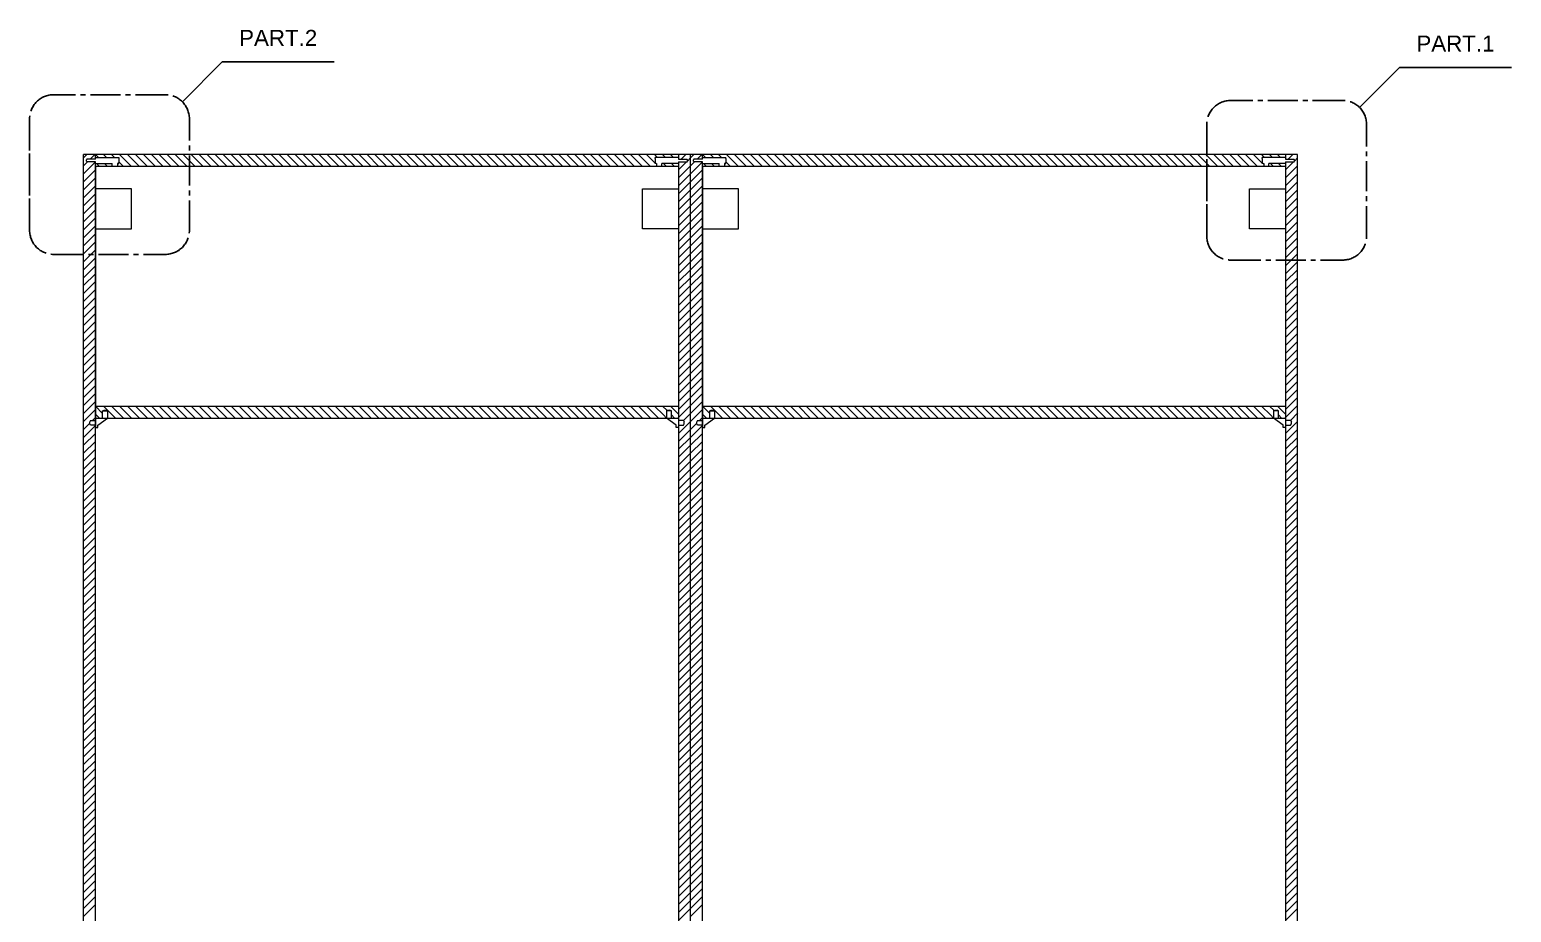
# Model space of a CAD drawing. Header units: millimetres. Extents: x -1335 to 2991, y -7 to 1980.
# Drawn here: x -817.8 to -632.3, y 1627.9 to 1738.5 of the extents above; entities that cross this region are included whole.
import ezdxf
from ezdxf.enums import TextEntityAlignment as Align

# ---------------------------------------------------------------- set-up
doc = ezdxf.new("R2010")
doc.units = ezdxf.units.MM
doc.linetypes.add('CENTER2', pattern=[1.125, 0.75, -0.125, 0.125, -0.125])
doc.layers.get('0').update_dxf_attribs({"color": 8})
doc.layers.add('A-SECT A-MCUT', color=7, linetype='Continuous', lineweight=35)
doc.layers.add('Campiture', color=1, linetype='Continuous')
doc.layers.add('Incastri', color=4, linetype='Continuous')
doc.styles.add('ARIAL', font='Arial.ttf')

msp = doc.modelspace()

# ---------------------------------------------------------------- linework, layer by layer
for p, q in [((-811.07, 1521.61), (-811.07, 1722.81)), ((-735.07, 1722.81), (-811.07, 1722.81)), ((-809.57, 1722.22), (-809.57, 1722.81)), ((-809.57, 1674.38), (-809.57, 1721.89)), ((-736.57, 1722.81), (-736.57, 1722.22)), ((-736.57, 1722.81), (-736.57, 1722.43)), ((-736.57, 1721.89), (-736.57, 1551.1)), ((-659.07, 1722.81), (-735.07, 1722.81)), ((-735.07, 1527.61), (-735.07, 1722.81)), ((-733.57, 1722.22), (-733.57, 1722.81)), ((-733.57, 1674.38), (-733.57, 1721.89)), ((-660.57, 1722.81), (-660.57, 1722.22)), ((-660.57, 1722.81), (-660.57, 1722.43)), ((-660.57, 1721.89), (-660.57, 1551.5)), ((-659.07, 1527.61), (-659.07, 1722.81)), ((-659.07, 1527.61), (-659.07, 1722.81)), ((-809.57, 1721.31), (-809.57, 1691.31)), ((-736.57, 1721.31), (-809.57, 1721.31)), ((-738.67, 1721.33), (-738.67, 1721.31)), ((-660.57, 1721.31), (-733.57, 1721.31)), ((-733.57, 1721.31), (-733.57, 1691.31)), ((-662.67, 1721.33), (-662.67, 1721.31)), ((-660.57, 1721.31), (-660.57, 1718.51)), ((-809.57, 1691.31), (-809.57, 1689.81)), ((-809.57, 1691.31), (-736.57, 1691.31)), ((-733.57, 1691.31), (-733.57, 1689.81)), ((-733.57, 1691.31), (-660.57, 1691.31)), ((-809.57, 1689.81), (-809.57, 1688.61)), ((-809.57, 1689.81), (-736.57, 1689.81)), ((-736.57, 1689.81), (-736.57, 1688.61)), ((-733.57, 1689.81), (-733.57, 1688.61)), ((-733.57, 1689.81), (-660.57, 1689.81)), ((-660.57, 1689.81), (-660.57, 1688.61)), ((-809.57, 1672.88), (-809.57, 1674.38)), ((-733.57, 1672.88), (-733.57, 1674.38)), ((-809.57, 1625.96), (-809.57, 1672.88)), ((-733.57, 1625.96), (-733.57, 1672.88))]:
    msp.add_line(p, q)
at = {"color": 175, "linetype": 'Continuous'}
for p, q in [((-806.82, 1721.63), (-806.77, 1721.69)), ((-736.57, 1721.89), (-736.56, 1721.89)), ((-660.57, 1721.89), (-660.56, 1721.89)), ((-738.07, 1689.81), (-738.45, 1690.19)), ((-662.07, 1689.81), (-662.45, 1690.19)), ((-736.65, 1689.81), (-736.57, 1689.89)), ((-736.57, 1688.89), (-736.55, 1688.91)), ((-660.65, 1689.81), (-660.57, 1689.89)), ((-660.57, 1688.89), (-660.55, 1688.91))]:
    msp.add_line(p, q, dxfattribs=at)
at = {"layer": 'A-SECT A-MCUT'}
for p, q in [((-793.69, 1734.43), (-798.69, 1729.43)), ((-793.69, 1734.43), (-779.69, 1734.43)), ((-646.3, 1733.72), (-651.3, 1728.72)), ((-646.3, 1733.72), (-632.3, 1733.72))]:
    msp.add_line(p, q, dxfattribs=at)
at = {"layer": 'A-SECT A-MCUT', "linetype": 'CENTER2', "ltscale": 5}
for points in [[(-817.81, 1713.31, 0.414214), (-814.81, 1710.31), (-800.81, 1710.31, 0.414214), (-797.81, 1713.31), (-797.81, 1727.31, 0.414214), (-800.81, 1730.31), (-814.81, 1730.31, 0.414214), (-817.81, 1727.31), (-817.81, 1713.31), (-817.81, 1727.31)], [(-670.43, 1712.59, 0.414214), (-667.43, 1709.59), (-653.43, 1709.59, 0.414214), (-650.43, 1712.59), (-650.43, 1726.59, 0.414214), (-653.43, 1729.59), (-667.43, 1729.59, 0.414214), (-670.43, 1726.59), (-670.43, 1712.59), (-670.43, 1726.59)]]:
    msp.add_lwpolyline(points, format="xyb", dxfattribs=at)
at = {"layer": 'Campiture', "linetype": 'Continuous'}
for p, q in [((-811.07, 1722.39), (-810.65, 1722.81)), ((-811.07, 1721.39), (-810.56, 1721.89)), ((-811.07, 1720.39), (-809.57, 1721.89)), ((-810.23, 1722.22), (-809.65, 1722.81)), ((-809.19, 1722.43), (-809.57, 1722.81)), ((-809.07, 1721.31), (-809.45, 1721.69)), ((-808.19, 1722.43), (-808.57, 1722.81)), ((-808.07, 1721.31), (-808.45, 1721.69)), ((-807.19, 1722.43), (-807.57, 1722.81)), ((-806.07, 1721.31), (-806.65, 1721.88)), ((-805.07, 1721.31), (-806.57, 1722.81)), ((-804.07, 1721.31), (-805.57, 1722.81)), ((-803.07, 1721.31), (-804.57, 1722.81)), ((-802.07, 1721.31), (-803.57, 1722.81)), ((-801.07, 1721.31), (-802.57, 1722.81)), ((-800.07, 1721.31), (-801.57, 1722.81)), ((-799.07, 1721.31), (-800.57, 1722.81)), ((-798.07, 1721.31), (-799.57, 1722.81)), ((-797.07, 1721.31), (-798.57, 1722.81)), ((-796.07, 1721.31), (-797.57, 1722.81)), ((-795.07, 1721.31), (-796.57, 1722.81)), ((-794.07, 1721.31), (-795.57, 1722.81)), ((-793.07, 1721.31), (-794.57, 1722.81)), ((-792.07, 1721.31), (-793.57, 1722.81)), ((-791.07, 1721.31), (-792.57, 1722.81)), ((-790.07, 1721.31), (-791.57, 1722.81)), ((-789.07, 1721.31), (-790.57, 1722.81)), ((-788.07, 1721.31), (-789.57, 1722.81)), ((-787.07, 1721.31), (-788.57, 1722.81)), ((-786.07, 1721.31), (-787.57, 1722.81)), ((-785.07, 1721.31), (-786.57, 1722.81)), ((-784.07, 1721.31), (-785.57, 1722.81)), ((-783.07, 1721.31), (-784.57, 1722.81)), ((-782.07, 1721.31), (-783.57, 1722.81)), ((-781.07, 1721.31), (-782.57, 1722.81)), ((-780.07, 1721.31), (-781.57, 1722.81)), ((-779.07, 1721.31), (-780.57, 1722.81)), ((-778.07, 1721.31), (-779.57, 1722.81)), ((-777.07, 1721.31), (-778.57, 1722.81)), ((-776.07, 1721.31), (-777.57, 1722.81)), ((-775.07, 1721.31), (-776.57, 1722.81)), ((-774.07, 1721.31), (-775.57, 1722.81)), ((-773.07, 1721.31), (-774.57, 1722.81)), ((-772.07, 1721.31), (-773.57, 1722.81)), ((-771.07, 1721.31), (-772.57, 1722.81)), ((-770.07, 1721.31), (-771.57, 1722.81)), ((-769.07, 1721.31), (-770.57, 1722.81)), ((-768.07, 1721.31), (-769.57, 1722.81)), ((-767.07, 1721.31), (-768.57, 1722.81)), ((-766.07, 1721.31), (-767.57, 1722.81)), ((-765.07, 1721.31), (-766.57, 1722.81)), ((-764.07, 1721.31), (-765.57, 1722.81)), ((-763.07, 1721.31), (-764.57, 1722.81)), ((-762.07, 1721.31), (-763.57, 1722.81)), ((-761.07, 1721.31), (-762.57, 1722.81)), ((-760.07, 1721.31), (-761.57, 1722.81)), ((-759.07, 1721.31), (-760.57, 1722.81)), ((-758.07, 1721.31), (-759.57, 1722.81)), ((-757.07, 1721.31), (-758.57, 1722.81)), ((-756.07, 1721.31), (-757.57, 1722.81)), ((-755.07, 1721.31), (-756.57, 1722.81)), ((-754.07, 1721.31), (-755.57, 1722.81)), ((-753.07, 1721.31), (-754.57, 1722.81)), ((-752.07, 1721.31), (-753.57, 1722.81)), ((-751.07, 1721.31), (-752.57, 1722.81)), ((-750.07, 1721.31), (-751.57, 1722.81)), ((-749.07, 1721.31), (-750.57, 1722.81)), ((-748.07, 1721.31), (-749.57, 1722.81)), ((-747.07, 1721.31), (-748.57, 1722.81)), ((-746.07, 1721.31), (-747.57, 1722.81)), ((-745.07, 1721.31), (-746.57, 1722.81)), ((-744.07, 1721.31), (-745.57, 1722.81)), ((-743.07, 1721.31), (-744.57, 1722.81)), ((-742.07, 1721.31), (-743.57, 1722.81)), ((-741.07, 1721.31), (-742.57, 1722.81)), ((-740.07, 1721.31), (-741.57, 1722.81)), ((-739.49, 1721.73), (-740.57, 1722.81)), ((-739.19, 1722.43), (-739.57, 1722.81)), ((-738.19, 1722.43), (-738.57, 1722.81)), ((-738.07, 1721.31), (-738.45, 1721.69)), ((-737.19, 1722.43), (-737.57, 1722.81)), ((-737.07, 1721.31), (-737.45, 1721.69)), ((-736.57, 1720.89), (-735.56, 1721.89)), ((-736.23, 1722.22), (-735.65, 1722.81)), ((-735.45, 1722), (-735.07, 1722.39)), ((-735.07, 1722.39), (-734.65, 1722.81)), ((-735.07, 1721.39), (-734.56, 1721.89)), ((-735.07, 1720.39), (-733.57, 1721.89)), ((-734.23, 1722.22), (-733.65, 1722.81)), ((-733.19, 1722.43), (-733.57, 1722.81)), ((-733.07, 1721.31), (-733.45, 1721.69)), ((-732.19, 1722.43), (-732.57, 1722.81)), ((-732.07, 1721.31), (-732.45, 1721.69)), ((-731.19, 1722.43), (-731.57, 1722.81)), ((-730.07, 1721.31), (-730.65, 1721.88)), ((-729.07, 1721.31), (-730.57, 1722.81)), ((-728.07, 1721.31), (-729.57, 1722.81)), ((-727.07, 1721.31), (-728.57, 1722.81)), ((-726.07, 1721.31), (-727.57, 1722.81)), ((-725.07, 1721.31), (-726.57, 1722.81)), ((-724.07, 1721.31), (-725.57, 1722.81)), ((-723.07, 1721.31), (-724.57, 1722.81)), ((-722.07, 1721.31), (-723.57, 1722.81)), ((-721.07, 1721.31), (-722.57, 1722.81)), ((-720.07, 1721.31), (-721.57, 1722.81)), ((-719.07, 1721.31), (-720.57, 1722.81)), ((-718.07, 1721.31), (-719.57, 1722.81)), ((-717.07, 1721.31), (-718.57, 1722.81)), ((-716.07, 1721.31), (-717.57, 1722.81)), ((-715.07, 1721.31), (-716.57, 1722.81)), ((-714.07, 1721.31), (-715.57, 1722.81)), ((-713.07, 1721.31), (-714.57, 1722.81)), ((-712.07, 1721.31), (-713.57, 1722.81)), ((-711.07, 1721.31), (-712.57, 1722.81)), ((-710.07, 1721.31), (-711.57, 1722.81)), ((-709.07, 1721.31), (-710.57, 1722.81)), ((-708.07, 1721.31), (-709.57, 1722.81)), ((-707.07, 1721.31), (-708.57, 1722.81)), ((-706.07, 1721.31), (-707.57, 1722.81)), ((-705.07, 1721.31), (-706.57, 1722.81)), ((-704.07, 1721.31), (-705.57, 1722.81)), ((-703.07, 1721.31), (-704.57, 1722.81)), ((-702.07, 1721.31), (-703.57, 1722.81)), ((-701.07, 1721.31), (-702.57, 1722.81)), ((-700.07, 1721.31), (-701.57, 1722.81)), ((-699.07, 1721.31), (-700.57, 1722.81)), ((-698.07, 1721.31), (-699.57, 1722.81)), ((-697.07, 1721.31), (-698.57, 1722.81)), ((-696.07, 1721.31), (-697.57, 1722.81)), ((-695.07, 1721.31), (-696.57, 1722.81)), ((-694.07, 1721.31), (-695.57, 1722.81)), ((-693.07, 1721.31), (-694.57, 1722.81)), ((-692.07, 1721.31), (-693.57, 1722.81)), ((-691.07, 1721.31), (-692.57, 1722.81)), ((-690.07, 1721.31), (-691.57, 1722.81)), ((-689.07, 1721.31), (-690.57, 1722.81)), ((-688.07, 1721.31), (-689.57, 1722.81)), ((-687.07, 1721.31), (-688.57, 1722.81)), ((-686.07, 1721.31), (-687.57, 1722.81)), ((-685.07, 1721.31), (-686.57, 1722.81)), ((-684.07, 1721.31), (-685.57, 1722.81)), ((-683.07, 1721.31), (-684.57, 1722.81)), ((-682.07, 1721.31), (-683.57, 1722.81)), ((-681.07, 1721.31), (-682.57, 1722.81)), ((-680.07, 1721.31), (-681.57, 1722.81)), ((-679.07, 1721.31), (-680.57, 1722.81)), ((-678.07, 1721.31), (-679.57, 1722.81)), ((-677.07, 1721.31), (-678.57, 1722.81)), ((-676.07, 1721.31), (-677.57, 1722.81)), ((-675.07, 1721.31), (-676.57, 1722.81)), ((-674.07, 1721.31), (-675.57, 1722.81)), ((-673.07, 1721.31), (-674.57, 1722.81)), ((-672.07, 1721.31), (-673.57, 1722.81)), ((-671.07, 1721.31), (-672.57, 1722.81)), ((-670.07, 1721.31), (-671.57, 1722.81)), ((-669.07, 1721.31), (-670.57, 1722.81)), ((-668.07, 1721.31), (-669.57, 1722.81)), ((-667.07, 1721.31), (-668.57, 1722.81)), ((-666.07, 1721.31), (-667.57, 1722.81)), ((-665.07, 1721.31), (-666.57, 1722.81)), ((-664.07, 1721.31), (-665.57, 1722.81)), ((-663.49, 1721.73), (-664.57, 1722.81)), ((-663.19, 1722.43), (-663.57, 1722.81)), ((-662.19, 1722.43), (-662.57, 1722.81)), ((-662.07, 1721.31), (-662.45, 1721.69)), ((-661.19, 1722.43), (-661.57, 1722.81)), ((-661.07, 1721.31), (-661.45, 1721.69)), ((-660.57, 1720.89), (-659.56, 1721.89)), ((-660.23, 1722.22), (-659.65, 1722.81)), ((-659.45, 1722), (-659.07, 1722.39)), ((-811.07, 1719.39), (-809.57, 1720.89)), ((-811.07, 1718.39), (-809.57, 1719.89)), ((-736.57, 1719.89), (-735.07, 1721.39)), ((-736.57, 1718.89), (-735.07, 1720.39)), ((-735.07, 1719.39), (-733.57, 1720.89)), ((-735.07, 1718.39), (-733.57, 1719.89)), ((-660.57, 1719.89), (-659.07, 1721.39)), ((-660.57, 1718.89), (-659.07, 1720.39)), ((-811.07, 1717.39), (-809.57, 1718.89)), ((-811.07, 1716.39), (-809.57, 1717.89)), ((-736.57, 1717.89), (-735.07, 1719.39)), ((-736.57, 1716.89), (-735.07, 1718.39)), ((-735.07, 1717.39), (-733.57, 1718.89)), ((-735.07, 1716.39), (-733.57, 1717.89)), ((-660.57, 1717.89), (-659.07, 1719.39)), ((-660.57, 1716.89), (-659.07, 1718.39)), ((-811.07, 1715.39), (-809.57, 1716.89)), ((-736.57, 1715.89), (-735.07, 1717.39)), ((-736.57, 1714.89), (-735.07, 1716.39)), ((-735.07, 1715.39), (-733.57, 1716.89)), ((-660.57, 1715.89), (-659.07, 1717.39)), ((-660.57, 1714.89), (-659.07, 1716.39)), ((-811.07, 1714.39), (-809.57, 1715.89)), ((-811.07, 1713.39), (-809.57, 1714.89)), ((-736.57, 1713.89), (-735.07, 1715.39)), ((-736.57, 1712.89), (-735.07, 1714.39)), ((-735.07, 1714.39), (-733.57, 1715.89)), ((-735.07, 1713.39), (-733.57, 1714.89)), ((-660.57, 1713.89), (-659.07, 1715.39)), ((-660.57, 1712.89), (-659.07, 1714.39)), ((-811.07, 1712.39), (-809.57, 1713.89)), ((-811.07, 1711.39), (-809.57, 1712.89)), ((-736.57, 1711.89), (-735.07, 1713.39)), ((-736.57, 1710.89), (-735.07, 1712.39)), ((-735.07, 1712.39), (-733.57, 1713.89)), ((-735.07, 1711.39), (-733.57, 1712.89)), ((-660.57, 1711.89), (-659.07, 1713.39)), ((-660.57, 1710.89), (-659.07, 1712.39)), ((-811.07, 1710.39), (-809.57, 1711.89)), ((-811.07, 1709.39), (-809.57, 1710.89)), ((-736.57, 1709.89), (-735.07, 1711.39)), ((-736.57, 1708.89), (-735.07, 1710.39)), ((-735.07, 1710.39), (-733.57, 1711.89)), ((-735.07, 1709.39), (-733.57, 1710.89)), ((-660.57, 1709.89), (-659.07, 1711.39)), ((-660.57, 1708.89), (-659.07, 1710.39)), ((-811.07, 1708.39), (-809.57, 1709.89)), ((-811.07, 1707.39), (-809.57, 1708.89)), ((-736.57, 1707.89), (-735.07, 1709.39)), ((-735.07, 1708.39), (-733.57, 1709.89)), ((-735.07, 1707.39), (-733.57, 1708.89)), ((-660.57, 1707.89), (-659.07, 1709.39)), ((-811.07, 1706.39), (-809.57, 1707.89)), ((-811.07, 1705.39), (-809.57, 1706.89)), ((-736.57, 1706.89), (-735.07, 1708.39)), ((-736.57, 1705.89), (-735.07, 1707.39)), ((-735.07, 1706.39), (-733.57, 1707.89)), ((-735.07, 1705.39), (-733.57, 1706.89)), ((-660.57, 1706.89), (-659.07, 1708.39)), ((-660.57, 1705.89), (-659.07, 1707.39)), ((-811.07, 1704.39), (-809.57, 1705.89)), ((-811.07, 1703.39), (-809.57, 1704.89)), ((-736.57, 1704.89), (-735.07, 1706.39)), ((-736.57, 1703.89), (-735.07, 1705.39)), ((-735.07, 1704.39), (-733.57, 1705.89)), ((-735.07, 1703.39), (-733.57, 1704.89)), ((-660.57, 1704.89), (-659.07, 1706.39)), ((-660.57, 1703.89), (-659.07, 1705.39)), ((-811.07, 1702.39), (-809.57, 1703.89)), ((-736.57, 1702.89), (-735.07, 1704.39)), ((-736.57, 1701.89), (-735.07, 1703.39)), ((-735.07, 1702.39), (-733.57, 1703.89)), ((-660.57, 1702.89), (-659.07, 1704.39)), ((-660.57, 1701.89), (-659.07, 1703.39)), ((-811.07, 1701.39), (-809.57, 1702.89)), ((-811.07, 1700.39), (-809.57, 1701.89)), ((-736.57, 1700.89), (-735.07, 1702.39)), ((-736.57, 1699.89), (-735.07, 1701.39)), ((-735.07, 1701.39), (-733.57, 1702.89)), ((-735.07, 1700.39), (-733.57, 1701.89)), ((-660.57, 1700.89), (-659.07, 1702.39)), ((-660.57, 1699.89), (-659.07, 1701.39)), ((-811.07, 1699.39), (-809.57, 1700.89)), ((-811.07, 1698.39), (-809.57, 1699.89)), ((-736.57, 1698.89), (-735.07, 1700.39)), ((-736.57, 1697.89), (-735.07, 1699.39)), ((-735.07, 1699.39), (-733.57, 1700.89)), ((-735.07, 1698.39), (-733.57, 1699.89)), ((-660.57, 1698.89), (-659.07, 1700.39)), ((-660.57, 1697.89), (-659.07, 1699.39)), ((-811.07, 1697.39), (-809.57, 1698.89)), ((-811.07, 1696.39), (-809.57, 1697.89)), ((-736.57, 1696.89), (-735.07, 1698.39)), ((-736.57, 1695.89), (-735.07, 1697.39)), ((-735.07, 1697.39), (-733.57, 1698.89)), ((-735.07, 1696.39), (-733.57, 1697.89)), ((-660.57, 1696.89), (-659.07, 1698.39)), ((-660.57, 1695.89), (-659.07, 1697.39)), ((-811.07, 1695.39), (-809.57, 1696.89)), ((-811.07, 1694.39), (-809.57, 1695.89)), ((-736.57, 1694.89), (-735.07, 1696.39)), ((-735.07, 1695.39), (-733.57, 1696.89)), ((-735.07, 1694.39), (-733.57, 1695.89)), ((-660.57, 1694.89), (-659.07, 1696.39)), ((-811.07, 1693.39), (-809.57, 1694.89)), ((-811.07, 1692.39), (-809.57, 1693.89)), ((-736.57, 1693.89), (-735.07, 1695.39)), ((-736.57, 1692.89), (-735.07, 1694.39)), ((-735.07, 1693.39), (-733.57, 1694.89)), ((-735.07, 1692.39), (-733.57, 1693.89)), ((-660.57, 1693.89), (-659.07, 1695.39)), ((-660.57, 1692.89), (-659.07, 1694.39)), ((-811.07, 1691.39), (-809.57, 1692.89)), ((-811.07, 1690.39), (-809.57, 1691.89)), ((-736.57, 1691.89), (-735.07, 1693.39)), ((-736.57, 1690.89), (-735.07, 1692.39)), ((-735.07, 1691.39), (-733.57, 1692.89)), ((-735.07, 1690.39), (-733.57, 1691.89)), ((-660.57, 1691.89), (-659.07, 1693.39)), ((-660.57, 1690.89), (-659.07, 1692.39)), ((-811.07, 1689.39), (-809.57, 1690.89)), ((-808.67, 1690.36), (-809.57, 1691.31)), ((-809.07, 1689.81), (-809.57, 1690.31)), ((-807.07, 1689.81), (-808.57, 1691.31)), ((-806.73, 1690.47), (-807.57, 1691.31)), ((-806.07, 1689.81), (-806.73, 1690.47)), ((-805.07, 1689.81), (-806.57, 1691.31)), ((-804.07, 1689.81), (-805.57, 1691.31)), ((-803.07, 1689.81), (-804.57, 1691.31)), ((-802.07, 1689.81), (-803.57, 1691.31)), ((-801.07, 1689.81), (-802.57, 1691.31)), ((-800.07, 1689.81), (-801.57, 1691.31)), ((-799.07, 1689.81), (-800.57, 1691.31)), ((-798.07, 1689.81), (-799.57, 1691.31)), ((-797.07, 1689.81), (-798.57, 1691.31)), ((-796.07, 1689.81), (-797.57, 1691.31)), ((-795.07, 1689.81), (-796.57, 1691.31)), ((-794.07, 1689.81), (-795.57, 1691.31)), ((-793.07, 1689.81), (-794.57, 1691.31)), ((-792.07, 1689.81), (-793.57, 1691.31)), ((-791.07, 1689.81), (-792.57, 1691.31)), ((-790.07, 1689.81), (-791.57, 1691.31)), ((-789.07, 1689.81), (-790.57, 1691.31)), ((-788.07, 1689.81), (-789.57, 1691.31)), ((-787.07, 1689.81), (-788.57, 1691.31)), ((-786.07, 1689.81), (-787.57, 1691.31)), ((-785.07, 1689.81), (-786.57, 1691.31)), ((-784.07, 1689.81), (-785.57, 1691.31)), ((-783.07, 1689.81), (-784.57, 1691.31)), ((-782.07, 1689.81), (-783.57, 1691.31)), ((-781.07, 1689.81), (-782.57, 1691.31)), ((-780.07, 1689.81), (-781.57, 1691.31)), ((-779.07, 1689.81), (-780.57, 1691.31)), ((-778.07, 1689.81), (-779.57, 1691.31)), ((-777.07, 1689.81), (-778.57, 1691.31)), ((-776.07, 1689.81), (-777.57, 1691.31)), ((-775.07, 1689.81), (-776.57, 1691.31)), ((-774.07, 1689.81), (-775.57, 1691.31)), ((-773.07, 1689.81), (-774.57, 1691.31)), ((-772.07, 1689.81), (-773.57, 1691.31)), ((-771.07, 1689.81), (-772.57, 1691.31)), ((-770.07, 1689.81), (-771.57, 1691.31)), ((-769.07, 1689.81), (-770.57, 1691.31)), ((-768.07, 1689.81), (-769.57, 1691.31)), ((-767.07, 1689.81), (-768.57, 1691.31)), ((-766.07, 1689.81), (-767.57, 1691.31)), ((-765.07, 1689.81), (-766.57, 1691.31)), ((-764.07, 1689.81), (-765.57, 1691.31)), ((-763.07, 1689.81), (-764.57, 1691.31)), ((-762.07, 1689.81), (-763.57, 1691.31)), ((-761.07, 1689.81), (-762.57, 1691.31)), ((-760.07, 1689.81), (-761.57, 1691.31)), ((-759.07, 1689.81), (-760.57, 1691.31)), ((-758.07, 1689.81), (-759.57, 1691.31)), ((-757.07, 1689.81), (-758.57, 1691.31)), ((-756.07, 1689.81), (-757.57, 1691.31)), ((-755.07, 1689.81), (-756.57, 1691.31)), ((-754.07, 1689.81), (-755.57, 1691.31)), ((-753.07, 1689.81), (-754.57, 1691.31)), ((-752.07, 1689.81), (-753.57, 1691.31)), ((-751.07, 1689.81), (-752.57, 1691.31)), ((-750.07, 1689.81), (-751.57, 1691.31)), ((-749.07, 1689.81), (-750.57, 1691.31)), ((-748.07, 1689.81), (-749.57, 1691.31)), ((-747.07, 1689.81), (-748.57, 1691.31)), ((-746.07, 1689.81), (-747.57, 1691.31)), ((-745.07, 1689.81), (-746.57, 1691.31)), ((-744.07, 1689.81), (-745.57, 1691.31)), ((-743.07, 1689.81), (-744.57, 1691.31)), ((-742.07, 1689.81), (-743.57, 1691.31)), ((-741.07, 1689.81), (-742.57, 1691.31)), ((-740.07, 1689.81), (-741.57, 1691.31)), ((-739.07, 1689.81), (-740.57, 1691.31)), ((-738.45, 1690.19), (-739.57, 1691.31)), ((-738, 1690.74), (-738.57, 1691.31)), ((-736.57, 1690.31), (-737.57, 1691.31)), ((-737.07, 1689.81), (-737.47, 1690.21)), ((-736.57, 1689.89), (-735.07, 1691.39)), ((-735.95, 1689.5), (-735.07, 1690.39)), ((-735.07, 1689.39), (-733.57, 1690.89)), ((-732.67, 1690.36), (-733.57, 1691.31)), ((-733.07, 1689.81), (-733.57, 1690.31)), ((-731.07, 1689.81), (-732.57, 1691.31)), ((-730.73, 1690.47), (-731.57, 1691.31)), ((-730.07, 1689.81), (-730.73, 1690.47)), ((-729.07, 1689.81), (-730.57, 1691.31)), ((-728.07, 1689.81), (-729.57, 1691.31)), ((-727.07, 1689.81), (-728.57, 1691.31)), ((-726.07, 1689.81), (-727.57, 1691.31)), ((-725.07, 1689.81), (-726.57, 1691.31)), ((-724.07, 1689.81), (-725.57, 1691.31)), ((-723.07, 1689.81), (-724.57, 1691.31)), ((-722.07, 1689.81), (-723.57, 1691.31)), ((-721.07, 1689.81), (-722.57, 1691.31)), ((-720.07, 1689.81), (-721.57, 1691.31)), ((-719.07, 1689.81), (-720.57, 1691.31)), ((-718.07, 1689.81), (-719.57, 1691.31)), ((-717.07, 1689.81), (-718.57, 1691.31)), ((-716.07, 1689.81), (-717.57, 1691.31)), ((-715.07, 1689.81), (-716.57, 1691.31)), ((-714.07, 1689.81), (-715.57, 1691.31)), ((-713.07, 1689.81), (-714.57, 1691.31)), ((-712.07, 1689.81), (-713.57, 1691.31)), ((-711.07, 1689.81), (-712.57, 1691.31)), ((-710.07, 1689.81), (-711.57, 1691.31)), ((-709.07, 1689.81), (-710.57, 1691.31)), ((-708.07, 1689.81), (-709.57, 1691.31)), ((-707.07, 1689.81), (-708.57, 1691.31)), ((-706.07, 1689.81), (-707.57, 1691.31)), ((-705.07, 1689.81), (-706.57, 1691.31)), ((-704.07, 1689.81), (-705.57, 1691.31)), ((-703.07, 1689.81), (-704.57, 1691.31)), ((-702.07, 1689.81), (-703.57, 1691.31)), ((-701.07, 1689.81), (-702.57, 1691.31)), ((-700.07, 1689.81), (-701.57, 1691.31)), ((-699.07, 1689.81), (-700.57, 1691.31)), ((-698.07, 1689.81), (-699.57, 1691.31)), ((-697.07, 1689.81), (-698.57, 1691.31)), ((-696.07, 1689.81), (-697.57, 1691.31)), ((-695.07, 1689.81), (-696.57, 1691.31)), ((-694.07, 1689.81), (-695.57, 1691.31)), ((-693.07, 1689.81), (-694.57, 1691.31)), ((-692.07, 1689.81), (-693.57, 1691.31)), ((-691.07, 1689.81), (-692.57, 1691.31)), ((-690.07, 1689.81), (-691.57, 1691.31)), ((-689.07, 1689.81), (-690.57, 1691.31)), ((-688.07, 1689.81), (-689.57, 1691.31)), ((-687.07, 1689.81), (-688.57, 1691.31)), ((-686.07, 1689.81), (-687.57, 1691.31)), ((-685.07, 1689.81), (-686.57, 1691.31)), ((-684.07, 1689.81), (-685.57, 1691.31)), ((-683.07, 1689.81), (-684.57, 1691.31)), ((-682.07, 1689.81), (-683.57, 1691.31)), ((-681.07, 1689.81), (-682.57, 1691.31)), ((-680.07, 1689.81), (-681.57, 1691.31)), ((-679.07, 1689.81), (-680.57, 1691.31)), ((-678.07, 1689.81), (-679.57, 1691.31)), ((-677.07, 1689.81), (-678.57, 1691.31)), ((-676.07, 1689.81), (-677.57, 1691.31)), ((-675.07, 1689.81), (-676.57, 1691.31)), ((-674.07, 1689.81), (-675.57, 1691.31)), ((-673.07, 1689.81), (-674.57, 1691.31)), ((-672.07, 1689.81), (-673.57, 1691.31)), ((-671.07, 1689.81), (-672.57, 1691.31)), ((-670.07, 1689.81), (-671.57, 1691.31)), ((-669.07, 1689.81), (-670.57, 1691.31)), ((-668.07, 1689.81), (-669.57, 1691.31)), ((-667.07, 1689.81), (-668.57, 1691.31)), ((-666.07, 1689.81), (-667.57, 1691.31)), ((-665.07, 1689.81), (-666.57, 1691.31)), ((-664.07, 1689.81), (-665.57, 1691.31)), ((-663.07, 1689.81), (-664.57, 1691.31)), ((-662.45, 1690.19), (-663.57, 1691.31)), ((-662, 1690.74), (-662.57, 1691.31)), ((-660.57, 1690.31), (-661.57, 1691.31)), ((-661.07, 1689.81), (-661.47, 1690.21)), ((-660.57, 1689.89), (-659.07, 1691.39)), ((-659.96, 1689.51), (-659.04, 1690.44)), ((-811.07, 1688.39), (-810.28, 1689.17)), ((-811.07, 1687.39), (-809.57, 1688.89)), ((-809.95, 1689.51), (-809.57, 1689.89)), ((-736.57, 1687.89), (-735.07, 1689.39)), ((-736.57, 1686.89), (-735.07, 1688.39)), ((-735.07, 1688.39), (-734.28, 1689.17)), ((-735.07, 1687.39), (-733.57, 1688.89)), ((-733.95, 1689.51), (-733.57, 1689.89)), ((-660.57, 1687.89), (-659.07, 1689.39)), ((-660.57, 1686.89), (-659.07, 1688.39)), ((-811.07, 1686.39), (-809.57, 1687.89)), ((-811.07, 1685.39), (-809.57, 1686.89)), ((-736.57, 1685.89), (-735.07, 1687.39)), ((-736.57, 1684.89), (-735.07, 1686.39)), ((-735.07, 1686.39), (-733.57, 1687.89)), ((-735.07, 1685.39), (-733.57, 1686.89)), ((-660.57, 1685.89), (-659.07, 1687.39)), ((-660.57, 1684.89), (-659.07, 1686.39)), ((-811.07, 1684.39), (-809.57, 1685.89)), ((-811.07, 1683.39), (-809.57, 1684.89)), ((-736.57, 1683.89), (-735.07, 1685.39)), ((-736.57, 1682.89), (-735.07, 1684.39)), ((-735.07, 1684.39), (-733.57, 1685.89)), ((-735.07, 1683.39), (-733.57, 1684.89)), ((-660.57, 1683.89), (-659.07, 1685.39)), ((-660.57, 1682.89), (-659.07, 1684.39)), ((-811.07, 1682.39), (-809.57, 1683.89)), ((-811.07, 1681.39), (-809.57, 1682.89)), ((-736.57, 1681.89), (-735.07, 1683.39)), ((-735.07, 1682.39), (-733.57, 1683.89)), ((-735.07, 1681.39), (-733.57, 1682.89)), ((-660.57, 1681.89), (-659.07, 1683.39)), ((-811.07, 1680.39), (-809.57, 1681.89)), ((-811.07, 1679.39), (-809.57, 1680.89)), ((-736.57, 1680.89), (-735.07, 1682.39)), ((-736.57, 1679.89), (-735.07, 1681.39)), ((-735.07, 1680.39), (-733.57, 1681.89)), ((-735.07, 1679.39), (-733.57, 1680.89)), ((-660.57, 1680.89), (-659.07, 1682.39)), ((-660.57, 1679.89), (-659.07, 1681.39)), ((-811.07, 1678.39), (-809.57, 1679.89)), ((-811.07, 1677.39), (-809.57, 1678.89)), ((-736.57, 1678.89), (-735.07, 1680.39)), ((-736.57, 1677.89), (-735.07, 1679.39)), ((-735.07, 1678.39), (-733.57, 1679.89)), ((-735.07, 1677.39), (-733.57, 1678.89)), ((-660.57, 1678.89), (-659.07, 1680.39)), ((-660.57, 1677.89), (-659.07, 1679.39)), ((-811.07, 1676.39), (-809.57, 1677.89)), ((-736.57, 1676.89), (-735.07, 1678.39)), ((-736.57, 1675.89), (-735.07, 1677.39)), ((-735.07, 1676.39), (-733.57, 1677.89)), ((-660.57, 1676.89), (-659.07, 1678.39)), ((-660.57, 1675.89), (-659.07, 1677.39)), ((-811.07, 1675.39), (-809.57, 1676.89)), ((-811.07, 1674.39), (-809.57, 1675.89)), ((-736.57, 1674.89), (-735.07, 1676.39)), ((-736.57, 1673.89), (-735.07, 1675.39)), ((-735.07, 1675.39), (-733.57, 1676.89)), ((-735.07, 1674.39), (-733.57, 1675.89)), ((-660.57, 1674.89), (-659.07, 1676.39)), ((-660.57, 1673.89), (-659.07, 1675.39)), ((-811.07, 1673.39), (-809.57, 1674.89)), ((-811.07, 1672.39), (-809.57, 1673.89)), ((-736.57, 1672.89), (-735.07, 1674.39)), ((-736.57, 1671.89), (-735.07, 1673.39)), ((-735.07, 1673.39), (-733.57, 1674.89)), ((-735.07, 1672.39), (-733.57, 1673.89)), ((-660.57, 1672.89), (-659.07, 1674.39)), ((-660.57, 1671.89), (-659.07, 1673.39)), ((-811.07, 1671.39), (-809.57, 1672.89)), ((-811.07, 1670.39), (-809.57, 1671.89)), ((-736.57, 1670.89), (-735.07, 1672.39)), ((-735.07, 1671.39), (-733.57, 1672.89)), ((-735.07, 1670.39), (-733.57, 1671.89)), ((-660.57, 1670.89), (-659.07, 1672.39)), ((-811.07, 1669.39), (-809.57, 1670.89)), ((-811.07, 1668.39), (-809.57, 1669.89)), ((-736.57, 1669.89), (-735.07, 1671.39)), ((-736.57, 1668.89), (-735.07, 1670.39)), ((-735.07, 1669.39), (-733.57, 1670.89)), ((-735.07, 1668.39), (-733.57, 1669.89)), ((-660.57, 1669.89), (-659.07, 1671.39)), ((-660.57, 1668.89), (-659.07, 1670.39)), ((-811.07, 1667.39), (-809.57, 1668.89)), ((-811.07, 1666.39), (-809.57, 1667.89)), ((-736.57, 1667.89), (-735.07, 1669.39)), ((-736.57, 1666.89), (-735.07, 1668.39)), ((-735.07, 1667.39), (-733.57, 1668.89)), ((-735.07, 1666.39), (-733.57, 1667.89)), ((-660.57, 1667.89), (-659.07, 1669.39)), ((-660.57, 1666.89), (-659.07, 1668.39)), ((-811.07, 1665.39), (-809.57, 1666.89)), ((-811.07, 1664.39), (-809.57, 1665.89)), ((-736.57, 1665.89), (-735.07, 1667.39)), ((-736.57, 1664.89), (-735.07, 1666.39)), ((-735.07, 1665.39), (-733.57, 1666.89)), ((-735.07, 1664.39), (-733.57, 1665.89)), ((-660.57, 1665.89), (-659.07, 1667.39)), ((-660.57, 1664.89), (-659.07, 1666.39)), ((-811.07, 1663.39), (-809.57, 1664.89)), ((-736.57, 1663.89), (-735.07, 1665.39)), ((-736.57, 1662.89), (-735.07, 1664.39)), ((-735.07, 1663.39), (-733.57, 1664.89)), ((-660.57, 1663.89), (-659.07, 1665.39)), ((-660.57, 1662.89), (-659.07, 1664.39)), ((-811.07, 1662.39), (-809.57, 1663.89)), ((-811.07, 1661.39), (-809.57, 1662.89)), ((-736.57, 1661.89), (-735.07, 1663.39)), ((-736.57, 1660.89), (-735.07, 1662.39)), ((-735.07, 1662.39), (-733.57, 1663.89)), ((-735.07, 1661.39), (-733.57, 1662.89)), ((-660.57, 1661.89), (-659.07, 1663.39)), ((-660.57, 1660.89), (-659.07, 1662.39)), ((-811.07, 1660.39), (-809.57, 1661.89)), ((-811.07, 1659.39), (-809.57, 1660.89)), ((-736.57, 1659.89), (-735.07, 1661.39)), ((-736.57, 1658.89), (-735.07, 1660.39)), ((-735.07, 1660.39), (-733.57, 1661.89)), ((-735.07, 1659.39), (-733.57, 1660.89)), ((-660.57, 1659.89), (-659.07, 1661.39)), ((-660.57, 1658.89), (-659.07, 1660.39)), ((-811.07, 1658.39), (-809.57, 1659.89)), ((-811.07, 1657.39), (-809.57, 1658.89)), ((-736.57, 1657.89), (-735.07, 1659.39)), ((-735.07, 1658.39), (-733.57, 1659.89)), ((-735.07, 1657.39), (-733.57, 1658.89)), ((-660.57, 1657.89), (-659.07, 1659.39)), ((-811.07, 1656.39), (-809.57, 1657.89)), ((-811.07, 1655.39), (-809.57, 1656.89)), ((-736.57, 1656.89), (-735.07, 1658.39)), ((-736.57, 1655.89), (-735.07, 1657.39)), ((-735.07, 1656.39), (-733.57, 1657.89)), ((-735.07, 1655.39), (-733.57, 1656.89)), ((-660.57, 1656.89), (-659.07, 1658.39)), ((-660.57, 1655.89), (-659.07, 1657.39)), ((-811.07, 1654.39), (-809.57, 1655.89)), ((-811.07, 1653.39), (-809.57, 1654.89)), ((-736.57, 1654.89), (-735.07, 1656.39)), ((-736.57, 1653.89), (-735.07, 1655.39)), ((-735.07, 1654.39), (-733.57, 1655.89)), ((-735.07, 1653.39), (-733.57, 1654.89)), ((-660.57, 1654.89), (-659.07, 1656.39)), ((-660.57, 1653.89), (-659.07, 1655.39)), ((-811.07, 1652.39), (-809.57, 1653.89)), ((-811.07, 1651.39), (-809.57, 1652.89)), ((-736.57, 1652.89), (-735.07, 1654.39)), ((-736.57, 1651.89), (-735.07, 1653.39)), ((-735.07, 1652.39), (-733.57, 1653.89)), ((-735.07, 1651.39), (-733.57, 1652.89)), ((-660.57, 1652.89), (-659.07, 1654.39)), ((-660.57, 1651.89), (-659.07, 1653.39)), ((-811.07, 1650.39), (-809.57, 1651.89)), ((-736.57, 1650.89), (-735.07, 1652.39)), ((-736.57, 1649.89), (-735.07, 1651.39)), ((-735.07, 1650.39), (-733.57, 1651.89)), ((-660.57, 1650.89), (-659.07, 1652.39)), ((-660.57, 1649.89), (-659.07, 1651.39)), ((-811.07, 1649.39), (-809.57, 1650.89)), ((-811.07, 1648.39), (-809.57, 1649.89)), ((-736.57, 1648.89), (-735.07, 1650.39)), ((-736.57, 1647.89), (-735.07, 1649.39)), ((-735.07, 1649.39), (-733.57, 1650.89)), ((-735.07, 1648.39), (-733.57, 1649.89)), ((-660.57, 1648.89), (-659.07, 1650.39)), ((-660.57, 1647.89), (-659.07, 1649.39)), ((-811.07, 1647.39), (-809.57, 1648.89)), ((-811.07, 1646.39), (-809.57, 1647.89)), ((-736.57, 1646.89), (-735.07, 1648.39)), ((-736.57, 1645.89), (-735.07, 1647.39)), ((-735.07, 1647.39), (-733.57, 1648.89)), ((-735.07, 1646.39), (-733.57, 1647.89)), ((-660.57, 1646.89), (-659.07, 1648.39)), ((-660.57, 1645.89), (-659.07, 1647.39)), ((-811.07, 1645.39), (-809.57, 1646.89)), ((-811.07, 1644.39), (-809.57, 1645.89)), ((-736.57, 1644.89), (-735.07, 1646.39)), ((-735.07, 1645.39), (-733.57, 1646.89)), ((-735.07, 1644.39), (-733.57, 1645.89)), ((-660.57, 1644.89), (-659.07, 1646.39)), ((-811.07, 1643.39), (-809.57, 1644.89)), ((-811.07, 1642.39), (-809.57, 1643.89)), ((-736.57, 1643.89), (-735.07, 1645.39)), ((-736.57, 1642.89), (-735.07, 1644.39)), ((-735.07, 1643.39), (-733.57, 1644.89)), ((-735.07, 1642.39), (-733.57, 1643.89)), ((-660.57, 1643.89), (-659.07, 1645.39)), ((-660.57, 1642.89), (-659.07, 1644.39)), ((-811.07, 1641.39), (-809.57, 1642.89)), ((-811.07, 1640.39), (-809.57, 1641.89)), ((-736.57, 1641.89), (-735.07, 1643.39)), ((-736.57, 1640.89), (-735.07, 1642.39)), ((-735.07, 1641.39), (-733.57, 1642.89)), ((-735.07, 1640.39), (-733.57, 1641.89)), ((-660.57, 1641.89), (-659.07, 1643.39)), ((-660.57, 1640.89), (-659.07, 1642.39)), ((-811.07, 1639.39), (-809.57, 1640.89)), ((-811.07, 1638.39), (-809.57, 1639.89)), ((-736.57, 1639.89), (-735.07, 1641.39)), ((-736.57, 1638.89), (-735.07, 1640.39)), ((-735.07, 1639.39), (-733.57, 1640.89)), ((-735.07, 1638.39), (-733.57, 1639.89)), ((-660.57, 1639.89), (-659.07, 1641.39)), ((-660.57, 1638.89), (-659.07, 1640.39)), ((-811.07, 1637.39), (-809.57, 1638.89)), ((-736.57, 1637.89), (-735.07, 1639.39)), ((-736.57, 1636.89), (-735.07, 1638.39)), ((-735.07, 1637.39), (-733.57, 1638.89)), ((-660.57, 1637.89), (-659.07, 1639.39)), ((-660.57, 1636.89), (-659.07, 1638.39)), ((-811.07, 1636.39), (-809.57, 1637.89)), ((-811.07, 1635.39), (-809.57, 1636.89)), ((-736.57, 1635.89), (-735.07, 1637.39)), ((-736.57, 1634.89), (-735.07, 1636.39)), ((-735.07, 1636.39), (-733.57, 1637.89)), ((-735.07, 1635.39), (-733.57, 1636.89)), ((-660.57, 1635.89), (-659.07, 1637.39)), ((-660.57, 1634.89), (-659.07, 1636.39)), ((-811.07, 1634.39), (-809.57, 1635.89)), ((-811.07, 1633.39), (-809.57, 1634.89)), ((-736.57, 1633.89), (-735.07, 1635.39)), ((-736.57, 1632.89), (-735.07, 1634.39)), ((-735.07, 1634.39), (-733.57, 1635.89)), ((-735.07, 1633.39), (-733.57, 1634.89)), ((-660.57, 1633.89), (-659.07, 1635.39)), ((-660.57, 1632.89), (-659.07, 1634.39)), ((-811.07, 1632.39), (-809.57, 1633.89)), ((-811.07, 1631.39), (-809.57, 1632.89)), ((-736.57, 1631.89), (-735.07, 1633.39)), ((-735.07, 1632.39), (-733.57, 1633.89)), ((-735.07, 1631.39), (-733.57, 1632.89)), ((-660.57, 1631.89), (-659.07, 1633.39)), ((-811.07, 1630.39), (-809.57, 1631.89)), ((-811.07, 1629.39), (-809.57, 1630.89)), ((-736.57, 1630.89), (-735.07, 1632.39)), ((-736.57, 1629.89), (-735.07, 1631.39)), ((-735.07, 1630.39), (-733.57, 1631.89)), ((-735.07, 1629.39), (-733.57, 1630.89)), ((-660.57, 1630.89), (-659.07, 1632.39)), ((-660.57, 1629.89), (-659.07, 1631.39)), ((-811.07, 1628.39), (-809.57, 1629.89)), ((-811.07, 1627.39), (-809.57, 1628.89)), ((-736.57, 1628.89), (-735.07, 1630.39)), ((-736.57, 1627.89), (-735.07, 1629.39)), ((-735.07, 1628.39), (-733.57, 1629.89)), ((-735.07, 1627.39), (-733.57, 1628.89)), ((-660.57, 1628.89), (-659.07, 1630.39)), ((-660.57, 1627.89), (-659.07, 1629.39)), ((-736.57, 1626.89), (-735.07, 1628.39)), ((-660.57, 1626.89), (-659.07, 1628.39))]:
    msp.add_line(p, q, dxfattribs=at)
at = {"layer": 'Campiture'}
for p, q in [((-735.07, 1527.61), (-735.07, 1722.81)), ((-736.57, 1721.31), (-736.57, 1718.51)), ((-810.18, 1689.51), (-810.28, 1689.33)), ((-810.28, 1689.08), (-810.28, 1689.33)), ((-810.18, 1688.91), (-810.28, 1689.08)), ((-810.18, 1689.51), (-809.57, 1689.51)), ((-809.57, 1688.91), (-810.18, 1688.91))]:
    msp.add_line(p, q, dxfattribs=at)
at = {"layer": 'Incastri'}
for p, q in [((-810.64, 1722.22), (-810.68, 1722.14)), ((-810.68, 1721.97), (-810.68, 1722.14)), ((-810.64, 1721.89), (-810.68, 1721.97)), ((-809.57, 1722.22), (-810.64, 1722.22)), ((-809.57, 1721.89), (-810.64, 1721.89)), ((-809.57, 1722.43), (-806.65, 1722.43)), ((-809.57, 1722.43), (-806.65, 1722.43)), ((-809.57, 1721.69), (-807.47, 1721.69)), ((-807.47, 1721.31), (-807.47, 1721.69)), ((-806.74, 1721.69), (-806.82, 1721.69)), ((-806.82, 1721.69), (-806.82, 1721.31)), ((-806.74, 1721.69), (-806.65, 1721.69)), ((-806.65, 1722.43), (-806.65, 1721.81)), ((-806.65, 1721.69), (-806.65, 1721.81)), ((-736.57, 1722.43), (-739.49, 1722.43)), ((-739.49, 1722.3), (-739.49, 1722.43)), ((-739.49, 1722.3), (-739.49, 1721.81)), ((-739.49, 1721.69), (-739.49, 1721.81)), ((-739.39, 1721.69), (-739.49, 1721.69)), ((-739.39, 1721.69), (-739.31, 1721.69)), ((-739.31, 1721.69), (-739.31, 1721.31)), ((-736.57, 1721.69), (-738.67, 1721.69)), ((-738.67, 1721.33), (-738.67, 1721.69)), ((-736.57, 1722.22), (-735.5, 1722.22)), ((-736.57, 1721.89), (-735.5, 1721.89)), ((-735.5, 1722.22), (-735.45, 1722.14)), ((-735.5, 1721.89), (-735.45, 1721.97)), ((-735.45, 1721.97), (-735.45, 1722.14)), ((-734.64, 1722.22), (-734.68, 1722.14)), ((-734.68, 1721.97), (-734.68, 1722.14)), ((-734.64, 1721.89), (-734.68, 1721.97)), ((-733.57, 1722.22), (-734.64, 1722.22)), ((-733.57, 1721.89), (-734.64, 1721.89)), ((-733.57, 1722.43), (-730.65, 1722.43)), ((-733.57, 1722.43), (-730.65, 1722.43)), ((-733.57, 1721.69), (-731.47, 1721.69)), ((-731.47, 1721.31), (-731.47, 1721.69)), ((-730.74, 1721.69), (-730.82, 1721.69)), ((-730.82, 1721.69), (-730.82, 1721.31)), ((-730.74, 1721.69), (-730.65, 1721.69)), ((-730.65, 1722.3), (-730.65, 1722.43)), ((-730.65, 1722.3), (-730.65, 1721.81)), ((-730.65, 1721.69), (-730.65, 1721.81)), ((-660.57, 1722.43), (-663.49, 1722.43)), ((-663.49, 1722.3), (-663.49, 1722.43)), ((-663.49, 1722.3), (-663.49, 1721.81)), ((-663.49, 1721.69), (-663.49, 1721.81)), ((-663.39, 1721.69), (-663.49, 1721.69)), ((-663.39, 1721.69), (-663.31, 1721.69)), ((-663.31, 1721.69), (-663.31, 1721.31)), ((-660.57, 1721.69), (-662.67, 1721.69)), ((-662.67, 1721.33), (-662.67, 1721.69)), ((-660.57, 1722.22), (-659.5, 1722.22)), ((-660.57, 1721.89), (-659.5, 1721.89)), ((-659.5, 1722.22), (-659.45, 1722.14)), ((-659.5, 1721.89), (-659.45, 1721.97)), ((-659.45, 1721.97), (-659.45, 1722.14)), ((-805.07, 1718.51), (-809.57, 1718.51)), ((-805.07, 1713.51), (-805.07, 1718.51)), ((-741.07, 1713.51), (-741.07, 1718.51)), ((-741.07, 1718.51), (-736.57, 1718.51)), ((-729.07, 1718.51), (-733.57, 1718.51)), ((-729.07, 1713.51), (-729.07, 1718.51)), ((-665.07, 1713.51), (-665.07, 1718.51)), ((-665.07, 1718.51), (-660.57, 1718.51)), ((-809.57, 1713.51), (-805.07, 1713.51)), ((-737.07, 1713.51), (-741.07, 1713.51)), ((-736.77, 1713.51), (-737.07, 1713.51)), ((-736.57, 1713.51), (-736.77, 1713.51)), ((-733.57, 1713.51), (-733.37, 1713.51)), ((-733.37, 1713.51), (-733.07, 1713.51)), ((-733.07, 1713.51), (-729.07, 1713.51)), ((-661.07, 1713.51), (-665.07, 1713.51)), ((-660.57, 1713.51), (-661.07, 1713.51)), ((-808.67, 1690.71), (-808.49, 1690.81)), ((-808.67, 1689.81), (-808.67, 1690.71)), ((-808.67, 1690.71), (-808.07, 1690.71)), ((-808.49, 1690.81), (-808.24, 1690.81)), ((-808.07, 1690.71), (-808.24, 1690.81)), ((-808.07, 1690.71), (-808.07, 1689.81)), ((-738.07, 1690.71), (-737.89, 1690.81)), ((-737.47, 1690.71), (-738.07, 1690.71)), ((-738.07, 1690.71), (-738.07, 1689.81)), ((-737.89, 1690.81), (-737.64, 1690.81)), ((-737.47, 1690.71), (-737.64, 1690.81)), ((-737.47, 1689.81), (-737.47, 1690.71)), ((-732.67, 1690.71), (-732.49, 1690.81)), ((-732.67, 1689.81), (-732.67, 1690.71)), ((-732.67, 1690.71), (-732.07, 1690.71)), ((-732.49, 1690.81), (-732.24, 1690.81)), ((-732.07, 1690.71), (-732.24, 1690.81)), ((-732.07, 1690.71), (-732.07, 1689.81)), ((-662.07, 1690.71), (-661.89, 1690.81)), ((-661.47, 1690.71), (-662.07, 1690.71)), ((-662.07, 1690.71), (-662.07, 1689.81)), ((-661.89, 1690.81), (-661.64, 1690.81)), ((-661.47, 1690.71), (-661.64, 1690.81)), ((-661.47, 1689.81), (-661.47, 1690.71)), ((-809.57, 1688.61), (-809.27, 1688.61)), ((-809.27, 1688.91), (-808.07, 1689.81)), ((-809.27, 1688.61), (-809.27, 1688.91)), ((-736.87, 1688.91), (-738.07, 1689.81)), ((-736.87, 1688.61), (-736.87, 1688.91)), ((-736.57, 1688.61), (-736.87, 1688.61)), ((-735.95, 1689.51), (-736.57, 1689.51)), ((-736.57, 1688.91), (-735.95, 1688.91)), ((-735.95, 1689.51), (-735.85, 1689.33)), ((-735.95, 1688.91), (-735.85, 1689.08)), ((-735.85, 1689.08), (-735.85, 1689.33)), ((-734.18, 1689.51), (-734.28, 1689.33)), ((-734.28, 1689.08), (-734.28, 1689.33)), ((-734.28, 1689.08), (-734.28, 1689.33)), ((-734.18, 1688.91), (-734.28, 1689.08)), ((-734.18, 1689.51), (-733.57, 1689.51)), ((-733.57, 1688.91), (-734.18, 1688.91)), ((-733.57, 1688.61), (-733.27, 1688.61)), ((-733.27, 1688.91), (-732.07, 1689.81)), ((-733.27, 1688.61), (-733.27, 1688.91)), ((-660.87, 1688.91), (-662.07, 1689.81)), ((-660.87, 1688.61), (-660.87, 1688.91)), ((-660.57, 1688.61), (-660.87, 1688.61)), ((-659.95, 1689.51), (-660.57, 1689.51)), ((-660.57, 1688.91), (-659.95, 1688.91)), ((-659.95, 1689.51), (-659.85, 1689.33)), ((-659.95, 1688.91), (-659.85, 1689.08)), ((-659.85, 1689.08), (-659.85, 1689.33))]:
    msp.add_line(p, q, dxfattribs=at)

# ---------------------------------------------------------------- texts
at = {"style": 'ARIAL'}
for tag, p in [('PART.2', (-786.69, 1738.43)), ('PART.1', (-639.3, 1737.72))]:
    msp.add_attdef(tag, text='1', height=2, dxfattribs=at).set_placement(p, align=Align.TOP_CENTER)

doc.saveas('drawing.dxf')
